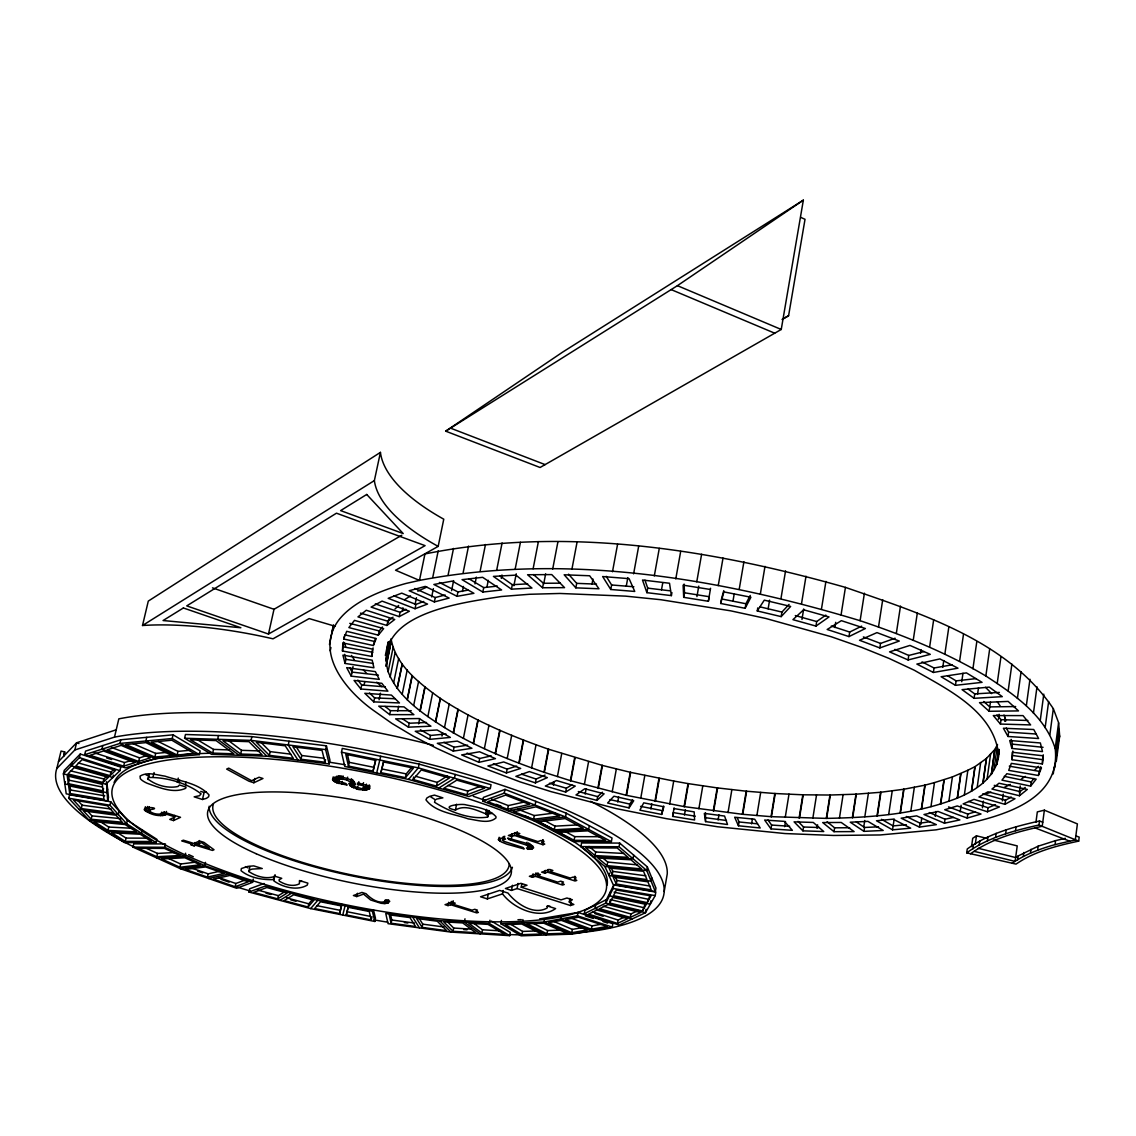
<?xml version="1.0" encoding="UTF-8"?>
<svg xmlns="http://www.w3.org/2000/svg" width="1136" height="1136" viewBox="0 0 1136 1136"><rect width="100%" height="100%" fill="white"/><g stroke="black" fill="none" stroke-linecap="round" stroke-linejoin="round"><path stroke-width="1.5" d="M998.601 754.375C993.617 711.292 947.893 689.552 914.423 670.297L889.218 658.497L861.755 647.406L831.112 636.7L765.82 618.467L730.661 610.827L660.769 599.709L625.538 596.13L559.92 593.461L529.433 594.284L501.203 596.528C462.75 602.733 372.423 612.815 388.1 671.646C397.998 697.121 422.237 713.522 444.503 727.551C475.657 746.764 509.879 760.41 544.357 772.381L570.797 780.773L626.121 795.271L684.483 806.659L742.362 814.285L771.046 816.67L826.284 818.389C867.549 817.565 909.68 814.995 948.901 801.178C971.805 793.681 998.785 778.117 999.084 750.839M1012.062 759.743L1012.332 752.273L1042.891 755.781L1042.365 763.946L1012.062 759.743L1012.815 751.01M342.476 651.013L342.873 642.948L372.452 649.11L371.884 656.438L342.476 651.013L343.612 642.025M1042.365 763.946L1043.246 754.787M371.884 656.438L373.091 647.889M502.41 840.2L505.534 839.092L502.992 837.701L498.25 839.419L501.274 841.918L506.826 844.162L524.165 848.975L523.085 847.541L503.972 841.336L502.41 840.2L503.021 836.877M1042.763 822.237L1039.511 820.987C1014.32 826.667 988.462 833.554 967.261 848.961L966.708 852.838L1016.038 864.113C1034.64 851.333 1056.92 845.78 1078.689 841.109L1079.2 837.104L1075.849 835.911M1012.091 863.289C1025.055 854.329 1039.98 848.89 1055.046 844.602L1055.571 840.626L1065.398 838.34M273.975 879.605L273.819 880.84C282.679 887.33 297.234 891.078 307.231 885.129L307.87 883.141L299.464 880.542L299.379 883.808C293.173 887.102 284.866 884.717 279.243 881.082L279.044 879.832L281.728 878.327L275.082 876.282C266.463 879.591 256.125 876.495 248.841 871.525L250.119 869.693L252.377 869.083L262.26 868.529L253.726 865.888L247.875 866.399L241.372 868.529L241.017 870.673C249.963 878.029 262.728 880.002 273.975 879.605L275.054 874.677M1035.947 822.223L1037.324 811.899L1044.367 810.167L1077.397 823.912L1075.323 839.916L1055.046 844.602M1049.863 734.708L1053.342 708.679C1006.965 639.909 920.018 613.341 845.44 587.383C710.156 548.986 564.507 525.741 424.949 553.956L419.468 580.411L405.95 583.464A368.107 119.337 9.9 0 0 338.443 620.497C314.274 653.342 346.736 691.313 373.332 710.312L391.892 723.376L413.177 736.114L436.906 748.425L462.821 760.225L520.174 781.909L551.102 791.65L616.11 808.576L666.449 818.673L717.668 826.781L785.019 833.554L833.483 835.457L880.159 834.96L936.163 829.834C979.544 821.158 1062.245 809.457 1055.174 748.468C1044.637 715.055 1013.766 694.252 985.849 675.991C946.331 652.561 903.574 635.28 860.108 620.696C718.648 577.954 566.211 552.38 419.468 580.411L395.569 570.229L438.169 546.388L443.764 519.195A219.319 84.618 10.8 0 1 380.432 452.369L148.291 601.1L142.511 625.496A179.346 54.13 12.4 0 1 273.009 638.815L309.162 618.58L335.205 626.305M966.708 852.838C987.937 837.502 1013.781 830.657 1038.971 825.02L1039.511 820.987M1037.665 850.111L1038.19 846.178L1055.571 840.626M1044.367 810.167L1042.223 826.27C1017.203 831.808 991.586 838.553 970.527 853.789M1055.188 748.624L1058.596 722.695L1053.342 708.679M1053.242 773.928L1054.222 767.056M1055.756 755.113L1059.164 729.482L1058.61 722.865M1054.79 767.78L1055.472 762.696M1055.912 759.317L1056.594 754.247M1057.034 750.868L1057.488 747.474M1056.253 761.688L1059.675 736.029L1059.164 729.482M1017.671 859.838L1018.197 855.948L1038.19 846.178M1030.65 786.126L1036.188 779.14L1006.837 773.715L1001.952 780.148L1030.65 786.126L1031.218 781.966L1033.987 778.458M1040.264 720.409L1043.799 694.139M1023.323 856.374L1023.848 852.469M1038.361 775.49L1041.456 767.893L1011.338 763.378L1008.711 770.364L1038.361 775.49L1040.775 766.715M1045.134 727.679L1048.642 701.537M1030.466 853.264L1030.991 849.33M1005.601 833.938L1006.141 829.962M1026.348 705.726L1029.969 679.229M1019.333 792.786L1020.256 785.984M1019.446 795.754L1027.299 789.449L998.984 783.215L991.969 789.037L1019.446 795.754L1020 791.636L1025.24 787.418M1015.541 830.672L1016.081 826.681M1033.419 713.195L1036.998 686.811M987.425 840.981L987.965 837.047M1008.172 690.858L1011.892 664.134M1004.778 721.303L1005.232 718.009L1003.983 715.013M1008.015 736.483L1003.386 728.247L1033.746 729.511L1038.602 738.528L1008.015 736.483L1008.612 732.166L1006.297 728.034M995.576 837.275L996.13 833.327M1002.335 800.88L1003.273 794.149M1017.402 698.427L1021.079 671.802M1011.878 748.425L1009.719 740.516L1040.349 742.958L1042.493 751.592L1011.878 748.425L1012.46 744.151L1011.168 739.394M1004.962 804.331L1014.973 798.736L987.965 791.792L978.948 796.975L1004.962 804.331L1005.53 800.255L1011.239 797.032M971.55 846.576L972.714 838.283L976.463 835.812L986.659 838.325M972.913 848.819L973.467 844.914M982.867 783.286L986.346 758.536L994.809 749.49L997.479 744.492L993.986 769.569M983.023 783.173L986.488 758.422M997.195 683.545L1000.958 656.722M975.299 844.133L976.463 835.812M982.441 807.81L983.378 801.136M987.127 778.827L990.606 753.963M979.232 844.758L979.786 840.839M998.402 719.273L999.098 714.303M991.33 774.454L994.809 749.49L991.43 774.326M987.468 811.786L999.453 806.943L973.978 799.389L963.129 803.89L987.468 811.786L988.036 807.739L995.519 804.7M1000.433 724.058L993.304 715.566L1023.011 715.609L1030.622 724.924L1000.433 724.058L1001.043 719.699L996.968 714.842M996.627 764.784L998.729 749.675M996.67 764.642L998.771 749.533M997.607 759.53L999.013 749.419M960.161 811.871L961.113 805.254M977.542 694.408L978.494 687.678M964.393 794.689L967.858 770.251L975.086 766.587L986.346 758.536M985.849 675.991L989.669 649.054M967.205 818.076L981.007 814.015L957.265 805.949L944.726 809.741L967.205 818.076L967.773 814.072L975.441 811.8M971.436 791.224L974.901 766.686M971.621 791.125L975.086 766.587M977.201 787.22L980.666 762.568M989.115 711.278L979.516 702.644L1008.157 701.423L1018.509 710.909L989.115 711.278L990.478 701.977M944.456 823.188L959.877 819.922L938.052 811.459L923.98 814.512L944.456 823.188L945.024 819.226L953.601 817.395M948.901 801.178L952.394 776.939L967.858 770.251M972.927 668.777L976.79 641.755M957.222 798.21L960.701 773.886M957.449 798.125L960.914 773.786M974.092 698.313L962.064 689.651L989.243 687.11L1002.293 696.652L974.092 698.313L974.731 693.897L968.057 689.069M529.447 847.371L526.479 845.085L508.971 839.575L507.678 838.084L525.187 842.955L530.739 845.212L533.679 847.697L532.259 848.862L527.757 849.33L526.437 848.01L529.447 847.371L530.058 844.048M930.966 806.645L934.474 782.605L952.394 776.939M935.283 816.372L935.993 811.445M955.461 685.32L941.119 676.729L966.424 672.881L982.058 682.353L955.461 685.32L956.114 680.876L947.509 675.707M959.579 661.322L963.498 634.215M940.438 804.203L943.931 780.063M940.693 804.118L944.186 779.978M961.752 681.728L962.973 673.25M921.324 809.159L924.832 785.203L934.474 782.605M921.608 809.088L925.13 785.132M919.45 827.107L901.146 818.19L916.596 815.861L936.348 824.637L919.45 827.107L920.032 823.174L906.315 816.472M942.781 667.372L943.775 660.541M944.825 654.322L948.816 627.129M920.813 824.537L921.779 818.005M900.095 813.064L903.645 789.279L924.832 785.203M900.422 813.007L903.958 789.222M929.617 647.08L933.664 619.816M910.831 811.09L914.352 787.22M933.394 672.469L916.866 664.077L939.898 658.908L957.975 668.181L933.394 672.469L934.048 667.996L922.034 661.876M908.09 659.945L930.285 654.35L909.964 645.418L889.559 651.865L908.09 659.945L908.757 655.458L924.122 651.553M913.216 640.377L917.32 613.042M888.693 814.469L892.257 790.755L903.645 789.279M892.541 829.834L876.495 820.76L893.123 819.17L910.689 828.158L892.541 829.834L894.202 819.028M920.558 653.2L921.069 649.778M863.956 831.353L850.253 822.208L867.918 821.371L883.197 830.473L863.956 831.353L864.553 827.462L856.331 821.967M896.318 633.462L900.493 606.07M877.02 815.904L880.599 792.275L892.257 790.755M877.375 815.861L880.954 792.232M852.341 817.679L855.962 794.192L880.599 792.275M852.71 817.65L856.317 794.163M879.832 647.932L899.286 641.059L876.978 632.61L859.54 640.278L879.832 647.932L880.528 643.416L895.125 638.233M864.823 816.784L868.415 793.226M863.772 826.894L864.752 820.448M833.994 831.68L822.705 822.563L841.222 822.464L854.116 831.595L833.994 831.68L834.591 827.817L827.079 821.726M839.461 818.019L843.111 794.604L855.962 794.192M878.483 627.171L882.715 599.723M848.99 636.586L865.376 628.52L841.378 620.668L827.178 629.486L848.99 636.586L849.7 632.056L861.628 626.163M826.284 818.389L829.947 795.03L843.111 794.604M826.667 818.389L830.331 795.015M860.108 620.696L864.425 593.191M834.861 627.541L835.698 622.329M802.925 830.856L794.092 821.853L813.277 822.45L823.756 831.538L802.925 830.856L803.535 827.008L798.026 821.371M841.066 614.917L845.44 587.383M812.851 818.218L816.543 794.916L829.947 795.03M817.068 828.3L817.608 824.807M799.105 818.048L802.825 794.802L816.543 794.916M799.503 818.062L803.223 794.802M770.975 828.882L764.656 820.05L784.365 821.371L792.36 830.317L770.975 828.882L771.6 825.048L767.993 819.993M785.246 817.366L788.995 794.163L802.825 794.802M815.96 626.092L829.01 616.919L803.635 609.791L792.928 619.66L815.96 626.092L816.685 621.548L825.829 615.101M784.664 826.667L785.501 821.47M821.484 608.967L825.929 581.391M801.505 603.784L806.006 576.208M801.973 619.418L803.677 608.981M771.046 816.67L774.823 793.51L788.995 794.163M771.458 816.699L775.235 793.539M673.946 808.576L694.195 811.885L694.593 819.979L672.64 816.386L674.088 807.895M710.327 589.47L683.105 585.154L683.702 597.351L708.367 601.271L710.568 588.263M742.362 814.285L746.196 791.196L774.823 793.51M742.774 814.327L746.622 791.238M780.986 598.473L785.558 570.868M757.769 607.902L757.258 610.941L781.17 616.621L781.923 612.077L789.051 604.395M751.578 823.898L752.444 818.715M756.888 815.492L760.694 792.374M728.02 812.623L731.882 789.563L746.196 791.196M768.135 608.853L769.583 600.149M738.443 825.787L734.651 817.224L754.702 819.226L760.183 827.974L738.443 825.787L739.082 821.967L737.179 817.679M713.294 810.919L717.185 787.887L731.882 789.563M713.706 810.962L717.611 787.944M718.094 820.007L718.96 814.839M760.353 593.986L764.997 566.381M732.961 601.2L734.154 594.227M698.881 808.775L702.815 785.771L717.185 787.887M781.241 329.468L803.351 200.163L562.675 352.089L445.695 431.169L540.069 467.492L781.241 329.468L677.425 285.661L445.695 431.169M739.195 589.371L743.91 561.766M782.079 319.5L788.583 315.751L805.026 219.291L800.752 217.388M705.584 821.612L704.334 813.39L724.569 816.06L727.509 824.509L705.584 821.612L705.484 812.851M745.912 603.756L721.459 598.913L720.678 603.472L745.145 608.3L745.912 603.756L750.243 595.42M684.057 806.588L688.033 783.599L702.815 785.771M684.483 806.659L688.459 783.67M684.44 815.023L685.32 809.869M650.885 900.777L650.275 904.242L609.45 895.835L610.075 892.356M669.7 804.018L673.719 781.028L630.65 772.381L602.463 765.451L548.731 749.277C510.93 736.128 473.698 720.451 440.2 698.328C419.482 683.361 395.669 665.511 391.054 638.73M655.344 891.618L655.955 888.096L647.35 866.91L619.702 843.082L581.561 842.955L580.894 846.59L604.877 866.498L613.099 884.461L655.344 891.618L646.725 870.503L619.049 846.746L580.894 846.59M584.273 913.77L619.163 925.045L645.461 912.719L655.216 895.594L655.827 892.087L613.767 884.958L606.454 899.613L605.829 903.063L584.273 913.77L584.884 910.376L606.454 899.613M708.367 601.271L709.162 596.712L684.511 592.793L684.085 584.06M672.64 816.386L673.307 812.595L695.246 816.188M664.205 891.504L667.244 873.967A309.475 84.163 11.5 0 0 590.578 801.334M718.236 585.636L723.021 558.046M630.31 917.391L640.633 912.535L607.93 904.568L599.538 908.715L630.31 917.391L630.906 913.983L638.276 910.49M650.885 809.017L651.794 803.862M654.932 801.363L658.965 778.387M655.344 801.448L659.391 778.472M696.766 581.817L701.608 554.24M647.35 866.91L646.725 870.503L604.877 866.498M696.936 596.57L698.768 586.133M643.104 907.55L610.373 899.57L609.748 903.021L642.493 911.001L645.347 903.574M661.692 814.427L663.836 806.773L643.729 802.84L639.895 810.181L661.692 814.427L663.651 806.02M646.057 909.283L645.461 912.719L605.829 903.063L613.142 888.466L613.767 884.958M647.222 902.637L651.027 895.892L616.337 889.999L613.468 895.665L647.222 902.637L650.119 895.097M651.695 877.617L651.084 881.181L609.024 875.558L609.45 873.201M675.778 578.906L680.691 551.358M617.487 923.426L627.597 918.669L596.897 910.021L588.647 914.097L617.487 923.426L618.083 920.046L623.863 917.32M640.732 798.352L644.822 775.377M633.661 855.124L633.022 858.745L592.992 856.629M683.702 597.351L684.511 592.793M661.493 589.84L662.742 582.882M626.121 795.271L630.239 772.281M612.176 874.947L609.01 867.975L643.53 871.284L646.952 879.591L612.176 874.947L612.815 871.397L610.912 867.194M626.532 795.356L630.65 772.381M619.049 846.746L619.702 843.082M629.074 807.895L633.732 800.724L613.923 796.222L607.604 803.01L629.074 807.895L629.756 804.089L632.553 799.772M616.28 883.993L613.17 877.148L647.861 881.777L651.212 889.914L616.28 883.993L616.919 880.471L615.059 876.353M501.43 920.387L500.791 923.682L521.069 935.837L572.09 934.133L612.247 927.061L612.844 923.696L578.039 912.449L539.614 918.896M671.39 595.619L669.516 583.251L642.493 580.013L646.895 592.665L671.39 595.619L671.93 592.594M594.994 855.593L585.693 847.854L617.175 847.981L628.08 857.325L594.994 855.593L595.647 851.986L589.016 846.434M646.895 592.665L647.719 588.136L644.978 580.198M612.205 791.849L616.365 768.859M654.308 575.909L659.278 548.39M591.345 929.248L607.107 926.465L578.38 917.206L565.401 919.606L591.345 929.248L591.955 925.911L601.413 924.221M595.576 905.037L594.966 908.459L632.184 918.939M617.714 802.002L618.637 796.847M607.05 865.632L597.919 858.035L630.949 859.782L641.627 868.941L607.05 865.632L607.703 862.054L601.185 856.615M611.381 841.677L612.034 838.013L566.211 813.177L504.98 789.392L483.396 797.415L482.672 801.136L534.005 820.803L573.14 841.549L611.381 841.677L565.515 816.898L504.256 793.141L482.672 801.136M574.532 879.349L576.009 877.929L573.24 877.035L570.201 878.043L549.838 871.468L552.863 870.46L549.753 869.452L541.659 872.164L544.769 873.172L547.708 872.178L575.029 880.996L576.776 880.428L574.532 879.349L574.873 876.239M521.864 883.751L521.211 887.188L527.019 885.256L520.899 883.311L505.421 888.48L511.498 890.411L517.107 888.551L570.457 905.534L571.067 902.126M574.986 879.676L575.498 876.864M633.618 573.85L638.645 546.388M589.328 825.702L588.647 829.394L553.715 831.254M571.72 932.713L587.198 929.986L561.298 920.359L548.518 922.716L571.72 932.713L572.317 929.404L582.64 927.572M597.863 788.341L602.066 765.337M598.26 788.455L602.463 765.451M596.968 800.411L604.125 793.823L584.77 788.753L575.995 794.944L596.968 800.411L597.664 796.62L602.435 792.204M500.791 923.682L544.002 922.034L577.429 915.829L578.039 912.449M574.078 840.299L559.125 832.361L587.951 830.842L605.658 840.384L574.078 840.299L574.745 836.65L564.294 831.083M584.358 784.564L588.604 761.532M561.212 915.602L560.602 918.953L591.998 930.625M585.154 794.05L586.105 788.895M626.248 586.275L627.839 577.613M570.457 905.534L573.836 904.483L569.463 902.396L569.747 898.42M544.769 873.172L545.294 870.361M554.34 829.82L539.16 821.768L565.188 818.559L583.208 828.272L554.34 829.82L555.021 826.156L544.414 820.504M547.708 872.178L548.234 869.381M565.657 792.062L575.242 786.098L556.526 780.517L545.337 786.027L565.657 792.062L566.367 788.256L571.848 784.834M544.627 918.697L544.002 922.034L572.09 934.133M570.414 780.659L574.688 757.613M570.797 780.773L575.086 757.726M566.211 813.177L565.515 816.898L534.005 820.803M612.489 571.749L617.572 544.314M546.97 933.849L527.047 923.824L543.775 923.199L566.978 933.181L546.97 933.849L547.58 930.554L532.259 922.83M610.77 589.499L602.662 576.548L629.103 578.664L634.754 591.444L610.77 589.499L611.608 584.969L606.212 576.307M532.259 848.862L532.812 845.993M522.901 919.549L522.276 922.858L546.416 934.985M537.981 872.831L537.456 875.615L540.438 874.621L537.328 873.627L529.376 876.31L532.457 877.29L533.111 873.811M521.949 934.687L505.222 924.647L521.751 924.022L541.687 934.033L521.949 934.687L522.574 931.421L510.405 924.093M532.457 877.29L535.354 876.325L536.007 872.831M517.292 831.779L516.738 834.676L519.805 833.568L516.568 832.503L508.374 835.5L511.598 836.55L514.58 835.471L542.965 844.73L544.74 844.119L542.213 842.642L542.752 839.76M542.397 842.969L542.937 840.072M553.473 785.217L554.112 781.767M542.88 843.31L543.434 840.427M542.965 844.73L543.519 841.847M591.97 584.202L592.949 579.033M557.421 776.527L561.738 753.452M531.62 767.808L536.036 744.662M571.891 569.349L577.074 542.057M511.498 890.411L512.478 885.285M535.383 782.889L547.353 777.62L529.419 771.571L515.886 776.342L535.383 782.889L536.093 779.069L545.081 775.093M517.107 888.551L518.087 883.396M526.479 845.085L527.019 842.216M509.666 935.638L489.318 923.511L439.604 920.643L385.757 913.5L388.043 923.667L450.978 932.102L509.666 935.638L510.277 932.386L491.391 921.097M575.838 587.852L564.18 574.788L589.655 575.767L598.97 588.775L575.838 587.852L576.69 583.35L568.54 574.177M535.794 801.363L535.084 805.097L508.488 811.019M527.999 845.78L528.538 842.912M527.757 849.33L528.297 846.476M533.579 819.255L559.579 816.017L535.908 806.844L513.926 811.715L533.579 819.255L534.275 815.563L555.078 812.95M528.808 847.74L529.561 843.523M528.851 849.373L529.66 845.085M543.988 772.253L548.347 749.149M544.357 772.381L548.731 749.277M530.725 849.231L531.534 844.943M503.106 839.376L503.745 836.423M504.185 839.135L504.739 836.252M518.825 763.207L523.284 740.019M519.18 763.349L523.625 740.161M489.318 923.511L489.943 920.217M511.598 836.55L512.151 833.654M511.129 840.072L511.683 837.204M502.524 893.876L487.33 898.917L480.556 896.773L499.627 890.411L507.962 893.052C516.497 903.858 533.764 915.602 547.169 908.005L547.254 905.946L555.589 908.587C539.614 920.174 513.529 908.559 502.524 893.876L503.177 890.468M514.58 835.471L515.119 832.574M507.21 758.479L511.697 735.248M506.386 772.949L520.686 768.433L503.688 761.958L487.898 765.948L506.386 772.949L507.125 769.129L516.653 766.09M542.582 587.752L527.601 574.745L551.741 574.589L564.549 587.639L542.582 587.752L543.448 583.265L533.466 574.575M543.675 584.089L545.649 573.808M504.256 793.141L504.98 789.392M498.576 840.143L499.13 837.275M487.33 898.917L488.295 893.847M481.863 933.025L468.813 923.284L488.011 924.392L504.824 934.417L481.863 933.025L482.473 929.788L473.357 922.943M499.584 840.981L500.138 838.112M552.692 569.065L557.918 541.829M507.622 809.301L529.575 804.402L505.577 795.101L487.742 801.675L507.622 809.301L508.332 805.594L525.23 801.803M453.037 931.293L443.665 921.836L462.707 922.929L475.785 932.67L453.037 931.293L453.662 928.055L447.811 922.134M495.168 753.594L499.698 730.306M495.495 753.736L500.025 730.448M464.993 918.797L464.368 922.063L480.187 933.863M490.312 788.512L491.05 784.735L419.099 764.088L342.277 748.411L341.482 752.202L344.804 766.502L408.562 779.438L468.87 796.563L490.312 788.512L418.332 767.879L341.482 752.202M533.111 568.767L538.393 541.602M485.668 813.788C476.595 810.266 464.681 804.245 455.437 810.082C437.928 806.29 462.068 803.18 466.186 804.927C476.396 807.071 488.594 808.548 495.949 816.599L495.992 817.934C488.636 824.324 476.978 819.965 468.344 818.914C454.244 813.887 435.386 812.425 425.957 799.843L426.895 797.983L429.791 796.308L434.449 795.101L442.884 797.87L436.778 799.034L435.102 799.985L434.548 802.272C449.515 811.7 469.622 819.851 487.543 817.111L487.841 815.648L485.668 813.788L486.52 809.386M487.074 814.753L487.926 810.351M487.543 817.111L488.707 811.246M487.997 816.429L489.147 810.564M467.01 794.817L484.689 788.143L456.8 780.162L443.849 788.228L467.01 794.817L467.748 791.096L480.599 786.211M453.193 900.749L452.54 904.086L455.224 903.177L452.242 902.24L445.042 904.668L448.024 905.591L448.677 902.268M515.119 569.363L520.43 542.298M511.456 589.158L493.422 576.392L515.943 575.114L531.96 588.05L511.456 589.158L512.322 584.699L499.854 575.838M448.024 905.591L450.637 904.725L451.29 901.388M478.938 762.327L495.466 758.621L479.577 751.776L461.628 754.915L478.938 762.327L479.69 758.493L491.263 755.88M513.898 585.722L516.241 573.794M484.39 748.61L488.963 725.265M422.123 927.388L416.529 918.456L437.275 921.211L446.704 930.682L422.123 927.388L422.762 924.164L419.042 918.186M455.209 774.454L454.457 778.231L438.808 788.029M496.73 569.945L502.084 542.965M463.417 738.272L468.075 714.814M455.437 810.082L456.587 804.217M501.303 578.394L501.984 575.001M473.229 743.455L477.844 720.054M473.527 743.611L478.142 720.21M474.99 583.876L476.339 577.131M413.646 777.01L413.135 779.509L436.465 786.14L437.218 782.406L447.243 776.058M480.088 571.394L485.47 544.513M453.236 732.905L457.936 709.375M453.505 733.061L458.206 709.531M482.814 592.041L462.054 579.658L482.644 577.315L501.615 589.967L482.814 592.041L483.709 587.61L468.884 578.749M453.292 751.109L471.937 748.269L457.325 741.084L437.317 743.327L453.292 751.109L454.059 747.232L467.62 745.159M486.932 587.071L488.281 580.311M457.041 596.329L473.911 593.319L452.298 581.107L433.867 584.472L457.041 596.329L457.922 591.927L468.046 590.124M391.125 923.241L389.265 914.835L409.94 917.576L415.591 926.507L391.125 923.241L391.778 920.018L390.301 913.273M463.119 572.842L468.543 546.061M429.706 739.351L415.236 731.272L437.147 729.979L450.353 737.42L429.706 739.351L430.487 735.461L420.377 729.795M435.429 722.013L440.2 698.328M435.656 722.169L440.441 698.498M462.409 591.487L463.431 586.446M441.989 736.071L442.642 732.848M444.503 727.551L449.245 703.951M264.092 883.481L249.679 888.792L248.969 892.03L310.653 908.601L374.823 921.466L375.476 918.257L373.446 909.723M383.613 761.262L380.901 772.65L405.453 777.635L406.219 773.886L411.232 767.893M419.993 710.88L424.85 687.039M420.192 711.037L425.063 687.195M448.081 575.114L453.52 548.432M418.616 723.817L419.61 718.96M384.252 903.56L387.93 903.077L389.776 901.274L385.615 899.982L385.431 901.544C378.288 903.901 370.861 898.675 366.062 893.72L361.93 892.427L353.41 895.523L356.761 896.56L363.563 894.117L370.634 899.996L381.043 903.29L384.252 903.56L384.919 900.28M385.644 903.518L386.311 900.237M386.865 903.361L387.532 900.067M387.93 903.077L388.597 899.783M451.588 590.649L453.633 580.61M427.86 716.546L432.674 692.79M419.099 764.088L418.332 767.879L408.562 779.438M407.157 699.606L412.098 675.579M407.327 699.762L412.254 675.75M432.759 577.386L438.212 550.818M431.68 596.94L433.384 588.633M408.42 727.168L395.626 718.847L419.298 718.534L430.927 726.188L408.42 727.168L409.216 723.249L402.13 718.605M434.364 601.924L449.132 598.061L425.262 586.417L409.187 590.734L434.364 601.924L435.258 597.564L445.099 594.966M413.703 705.342L418.602 681.415M348.113 907.11L346.281 914.906L371.273 919.919L371.941 916.709M393.652 682.779L398.693 658.482M380.716 756.264L376.698 772.977M389.691 714.629L378.742 706.152L403.99 706.876L413.902 714.672L389.691 714.629L390.5 710.682L385.033 706.436M397.117 688.288L402.116 664.077M397.231 688.444L402.243 664.248M415.094 604.338L416.458 597.749M415.038 608.726L427.548 604.068L401.746 593.134L388.2 598.317L415.038 608.726L415.932 604.409L423.756 601.469M356.761 896.56L357.442 893.279M397.685 711.136L398.693 706.237M402.243 694.053L407.213 669.942M373.758 701.878L364.812 693.301L391.423 695.09L399.474 702.957L373.758 701.878L374.596 697.902L369.484 692.988M353.239 780.503L352.316 784.919L354.134 786.439L361.816 788.668L365.962 787.759L362.924 785.572L358.223 784.678L357.386 783.13L359.729 783.357L367.624 785.757L369.768 788.37L365.991 790.003L359.075 789.605L357.244 789.193L357.854 786.254M358.223 784.678L358.834 781.724M385.36 655.458L388.143 642.067M386.694 650.275L388.427 641.968M387.972 645.191L388.725 641.698M385.743 660.769L389.875 641.002M379.083 699.762L380.461 693.201M386.07 666.023L391.21 641.414L386.098 666.179M362.924 785.572L363.534 782.633M362.725 790.074L363.335 787.134M399.205 616.621L409.372 611.239L382.065 601.114L371.103 607.093L399.205 616.621L400.099 612.332L405.907 609.251M388.1 671.646L393.198 647.137M364.457 790.116L365.068 787.177M365.252 788.313L365.863 785.374M365.792 787.063L366.417 784.124M402.286 611.083L402.968 607.817M339.65 913.571L341.538 905.946L320.522 901.757L314.629 908.559L339.65 913.571L341.822 904.242M365.962 787.759L366.573 784.806M365.991 790.003L366.914 785.601M390.102 677.212L395.101 652.646M367.34 789.761L368.263 785.359M368.504 789.378L369.427 784.976M369.328 788.909L369.938 785.97M373.062 771.06L375.689 760.382L345.77 754.276L348.468 766.076L373.062 771.06L375.718 759.657M352.316 784.919L355.71 784.678L354.318 782.022C348.44 778.174 338.812 774.979 332.536 779.154L333.998 781.355L336.852 782.832L347.147 785.075L345.898 783.528L336.696 780.631L337.094 779.154L341.198 778.856L341.822 775.902M360.865 689.012L354.063 680.436L381.824 683.304L387.887 691.157L360.865 689.012L361.702 684.994L357.826 680.081M341.198 778.856L342.618 779.026L343.242 776.073M341.751 784.365L342.376 781.426M364.102 684.909L364.798 681.6M344.307 636.231L343.711 639.014L373.318 645.518L375.377 638.546M348.468 766.076L349.249 762.327L347.332 753.878M357.244 789.193L350.413 785.998L348.766 783.485L352.387 783.215L347.034 780.105L347.659 777.152M378.316 635.152L383.67 628.62L354.489 620.37L348.866 627.583L378.316 635.152L379.211 630.949L382.42 627.001M350.683 781.653L351.308 778.7M350.413 785.998L351.038 783.059M351.777 782.434L352.401 779.481M351.62 786.964L352.998 780.276M353.055 785.743L353.978 781.327M386.95 625.467L394.717 619.475L366.289 610.245L357.982 616.891L386.95 625.467L387.83 621.222L393.013 617.203M353.353 787.873L353.963 784.933M388.171 622.258L388.853 619.049L388.086 622.088M329.17 763.932L329.965 760.197L326.43 745.827L251.865 736.611L185.452 734.495L184.6 738.23L211.623 754.375L266.903 756.235L329.17 763.932L325.634 749.604L326.43 745.827M351.592 673.279L353.012 666.591M351.223 676.161L346.693 667.656L375.349 671.617L379.31 679.385L351.223 676.161L352.075 672.1L349.817 667.84M332.592 779.836L333.217 776.882M333.089 780.574L333.714 777.635M333.998 781.355L334.921 776.939M308.069 907.025L313.905 900.195L293.656 894.756L284.099 900.592L308.069 907.025L308.751 903.816L312.641 899.243M335.248 782.108L336.497 776.229M336.341 779.807L336.966 776.854M337.094 779.154L337.719 776.2M336.852 782.832L337.477 779.892M337.832 778.913L338.457 775.973M338.755 778.785L339.38 775.845M338.798 783.542L339.423 780.602M339.877 778.771L340.502 775.817M142.511 625.496L374.369 480.585L380.432 452.369M345.032 663.438L342.916 655.117L372.182 660.186L373.914 667.769L345.032 663.438L345.898 659.349L344.634 654.336M324.995 762.228L322.028 750.385L292.96 746.792L300.955 759.246L324.995 762.228L325.535 759.728M273.421 879.434L274.131 876.14M300.955 759.246L301.764 755.511L296.439 747.19M331.911 632.17L333.345 625.482M329.454 644.481L333.572 624.985M330.235 650.843L330.931 647.548M277.709 898.874L287.195 893.024L266.846 887.543L253.612 892.385L277.709 898.874L278.405 895.651L285.193 891.448M289.069 741.212L288.246 744.975L297.973 760.069M269.36 755.341L256.296 742.248L285.25 745.827L293.329 758.308L269.36 755.341L270.169 751.62L260.684 742.064M248.841 871.525L249.92 866.569M133.011 847.129L164.72 847.271L165.473 843.949L133.778 843.821L133.011 847.129L180.255 868.642L236.671 888.267L252.575 882.331L253.3 879.065M253.825 782.761L262.956 778.501L259.051 777.237L251.624 780.716L228.691 768.121L226.675 769.1L248.869 781.156L253.825 782.761L254.791 778.416M235.138 886.747L248.259 881.834L229.955 875.444L213.284 879.136L235.138 886.747L235.848 883.51L245.688 879.804M240.69 754.034L222.968 740.814L248.94 741.666L262.061 754.744L240.69 754.034L241.514 750.328L227.896 740.132M268.479 634.044L425.077 545.635L336.469 513.188L186.744 605.886L268.479 634.044L274.003 609.294L401.789 535.226M251.865 736.611L251.042 740.374L266.903 756.235M205.517 862.352L204.778 865.632L180.255 868.642M207.448 877.106L224.076 873.399L205.602 866.953L185.367 869.409L207.448 877.106L208.172 873.854L219.816 871.241M179.942 867.279L200.192 864.78L184.856 857.765L161.681 858.958L179.942 867.279L180.681 864.013L195.875 862.125M185.622 853.207L184.87 856.516L156.811 857.964M212.688 753.097L190.394 739.749L216.124 740.587L233.888 753.807L212.688 753.097L213.525 749.405L195.704 738.712M202.492 799.488L206.454 798.338L208.612 796.776L209.038 794.93C198.175 782.931 179.701 781.085 164.919 776.129C156.981 775.05 147.41 771.486 140.055 776.144L140.296 778.614A23.103 6.205 12.5 0 0 147.155 783.258C159.054 787.461 173.325 793.865 185.651 788.327L186.077 787.092L179.488 784.99L177.983 786.481C167.901 788.753 155.362 785.189 147.623 778.742L148.56 777.478C166.339 777.123 187.241 783.045 201.086 793.851L199.425 795.725L194.157 796.847L202.492 799.488L204.082 792.445L206.141 792.019M218.495 735.546L217.643 739.295L239.142 755.298M194.128 845.88L195.619 845.212L212.46 850.424L214.037 849.742L203.912 842.344L199.553 840.995L195.293 842.869L198.601 843.906L201.541 842.614L209.265 848.223L183.336 840.186L181.717 840.91L192.311 844.19L190.82 844.857L194.128 845.88L194.881 842.529M198.601 843.906L199.368 840.541M173.51 820.575L180.525 817.309L164.152 812.169C160.602 816.173 149.696 813.461 148.901 809.641C162.192 808.789 148.22 805.864 144.485 808.974L144.272 809.585C149.668 814.626 159.622 817.366 166.694 814.271L175.143 816.912L169.789 819.411L173.51 820.575L174.688 815.435M185.395 784.99L186.048 782.15M199.311 754.631L200.149 750.953L173.084 734.822L120.785 739.777L85.555 751.109L84.689 754.716L125.372 767.851L155.22 758.607L199.311 754.631L172.232 738.528L119.919 743.427L84.689 754.716M160.787 815.634L161.568 812.212M156.129 842.671L156.896 839.334L127.36 820.291L110.76 801.789L69.537 794.788L68.714 798.225L88.92 820.064L124.349 842.557L156.129 842.671L126.565 823.671L109.951 805.225L68.714 798.225M162.391 815.648L163.186 812.212M177.131 755.042L194.213 753.495L171.848 740.218L151.329 742.12L177.131 755.042L177.969 751.379L189.925 750.285M163.655 815.52L164.45 812.084M165.7 814.867L166.495 811.431M156.796 856.729L179.957 855.522L164.436 848.407L138.265 848.28L156.796 856.729L157.549 853.434L174.092 852.568M177.287 782.363L178.267 778.089M179.119 782.988L179.758 780.148M144.542 810.238L145.351 806.801M145.252 810.934L146.047 807.497M153.09 776.839L154.084 772.551M142.241 829.891L141.46 833.242L106.798 831.41M146.359 811.644L147.552 806.489M147.85 812.396L149.157 806.816M148.518 810.664L149.313 807.213M149.682 813.135L150.477 809.698M172.232 738.528L173.084 734.822M138.706 761.475L150.279 757.868L121.154 745.372L107.139 749.831L138.706 761.475L139.543 757.868L146.161 755.795M127.36 820.291L126.565 823.671L88.92 820.064M146.743 737.321L145.877 740.999L177.131 756.633M125.287 841.407L111.626 832.731L140.239 834.25L151.542 841.506L125.287 841.407L126.068 838.098L116.511 832.006M148.021 779.523L149.327 773.843M154.865 757.045L171.735 755.525L145.919 742.632L125.698 744.506L154.865 757.045L155.703 753.409L165.828 752.486M107.977 830.402L94.075 821.569L125.13 824.551L136.604 831.921L107.977 830.402L108.772 827.065L100.422 821.74M123.668 766.147L135.042 762.611L103.49 750.995L90.056 755.284L123.668 766.147L124.52 762.568L131.009 760.538M119.138 811.118L118.329 814.526L78.924 809.258M103.035 782.491L108.389 777.322L74.124 767.68L67.919 773.943L103.035 782.491L103.873 778.984L106.017 776.91M134.73 847.371A310.071 82.658 11.5 0 1 56.8 768.589L74.848 749.973L114.495 737.108L118.826 718.847A309.475 84.163 11.5 0 1 433.327 745.273M103.021 790.841L102.297 784.365L67.251 775.845L68.345 783.698L103.021 790.841L103.561 788.526M106.429 781.88L107.679 800.88L66.229 793.851L63.389 773.872L64.241 770.364L80.273 754.02L120.785 767.098L119.947 770.662L105.875 784.209L63.389 773.872L79.421 757.613L80.273 754.02M110.107 775.661L115.545 770.393L82.119 759.615L75.785 766.005L110.107 775.661L110.945 772.125L114.211 768.944M107.608 789.151L106.784 792.63L64.823 783.968L65.391 781.653M120.785 739.777L119.919 743.427L155.22 758.607M113.401 775.15L112.847 777.507L71.312 765.82L72.179 762.284M107.679 800.88L108.488 797.429L106.883 782.392M109.951 805.225L110.76 801.789M1058.156 742.404L1059.675 736.029M81.295 808.576L73.386 800L107.395 805.765L113.87 812.936L81.295 808.576L82.119 805.183L77.589 800.255M102.822 745.557L101.956 749.178L140.182 763.264M91.15 819.255L83.382 810.848L115.915 815.194L122.276 822.237L91.15 819.255L91.945 815.889L87.515 811.061M74.848 749.973L76.581 742.802L116.227 729.795M69.694 793.453L68.629 785.757L103.248 792.9L103.958 799.261L69.694 793.453L70.531 790.003L69.892 785.374M63.644 756.448L64.738 751.947L61.046 751.066L56.8 768.589M68.345 783.698L69.182 780.219L68.529 775.49M342.76 915.034L345.088 905.804M380.901 772.65L383.613 761.986L413.476 768.078L405.453 777.635M346.281 914.906L348.227 907.295L369.228 911.484L371.273 919.919M721.928 597.252L723.774 590.621M720.678 603.472L723.902 591.899L750.91 597.238L745.145 608.3M343.711 639.014L346.707 631.318L376.257 638.546L373.318 645.518M609.748 903.021L612.56 897.454L646.228 904.398L642.493 911.001M542.213 842.642L543.874 841.435L540.992 840.498L537.91 841.591L516.738 834.676M757.258 610.941L764.287 600.149L790.656 606.439L781.17 616.621M569.122 901.842L572.345 899.74L566.949 898.008L561.042 899.882L521.211 887.188M413.135 779.509L421.243 769.967L449.359 778.032L436.465 786.14M310.653 908.601L317.768 900.337L372.381 911.271L374.823 921.466M58.504 761.56L76.581 742.802L78.952 743.555M1035.01 769.81L1038.474 766.331M395.001 608.995L398.622 605.488M677.425 285.661L803.351 200.163M1021.179 779.182L1025.325 776.371M404.657 599.652L410.508 595.875M1018.197 855.948L1015.641 857.538L978.238 848.308M279.91 900.337L291.441 893.265M782.59 319.031L788.583 315.751M1004.196 787.418L1010.373 784.422M417.821 591.16L426.866 587.071M248.969 892.03L264.986 886.151L317.768 900.337M984.316 794.476L990.947 792.119M208.626 878.511L228.79 874.024M934.048 667.996L952.082 664.83M920.032 823.174L930.157 821.683M489.218 813.816L492.314 813.419M547.169 906.414L549.824 906.088M956.114 680.876L976.051 678.618M483.709 587.61L497.369 586.091M430.487 735.461L445.979 733.998M906.329 824.693L893.123 825.915L881.465 819.312M299.691 881.493L301.991 881.323M974.731 693.897L999.382 692.42M512.322 584.699L527.7 583.861M555.021 826.156L578.792 824.864M864.553 827.462L878.54 826.823M409.216 723.249L426.54 722.482M517.945 919.734L521.254 919.606M522.574 931.421L535.723 930.966M547.58 930.554L562.576 930.043M1015.655 706.549L989.74 706.904L983.733 701.494M543.448 583.265L560.332 583.18M834.591 827.817L849.685 827.746M390.5 710.682L411.246 710.71M574.745 836.65L601.058 836.707M126.068 838.098L148.816 838.155M1001.043 719.699L1027.867 720.465M803.535 827.008L819.155 827.519M184.6 738.23L251.042 740.374L325.634 749.604M213.525 749.405L229.415 749.93M241.514 750.328L259.604 750.924M576.69 583.35L596.514 584.131M374.596 697.902L395.158 698.754M595.647 851.986L623.508 853.434M108.772 827.065L132.33 828.286M453.662 928.055L471.17 929.106M482.473 929.788L500.152 930.838M463.63 929.589L467.066 929.802M1008.612 732.166L1035.791 733.984M771.6 825.048L789.676 826.27M361.702 684.994L385.345 686.868M611.608 584.969L633.86 586.772M607.703 862.054L637.083 864.851M91.945 815.889L121.339 818.687M739.082 821.967L757.471 823.813M1012.46 744.151L1043.061 747.303M352.075 672.1L378.402 675.125M647.719 588.136L670.453 590.862M270.169 751.62L290.717 754.148M301.764 755.511L324.072 758.266M706.223 817.806L726.458 820.476M612.815 871.397L645.844 875.799M82.119 805.183L111.243 809.073M391.778 920.018L414.498 923.057M422.762 924.164L443.821 926.976M404.388 922.56L407.881 923.028M1012.645 755.511L1042.933 759.7M345.898 659.349L373.077 663.424M616.919 880.471L650.076 886.094M70.531 790.003L104.768 795.811M613.142 888.466L655.216 895.594M1009.293 766.161L1038.929 771.287M673.719 781.028L688.033 783.599M343.37 646.881L372.75 652.305M342.618 779.026L347.034 780.105M640.576 806.375L662.359 810.635M316.972 905.676L340.317 910.362M346.949 911.697L370.265 916.369M349.249 762.327L373.843 767.325M381.668 768.916L406.219 773.886M614.093 892.186L647.832 899.158M69.182 780.219L102.112 787.007M1004.224 776.342L1031.218 781.966M344.606 634.839L374.198 641.357M609.933 799.588L629.756 804.089M759.728 606.794L781.923 612.077M994.256 785.345L1020 791.636M70.432 770.833L103.873 778.984M974.29 851.361L1015.115 861.415L1017.231 845.894L993.446 840.015M349.76 623.366L379.211 630.949M578.309 791.551L597.664 796.62M257.517 890.028L278.405 895.651M286.499 897.823L308.751 903.816M265.952 893.18L270.837 894.486M290.844 899.882L295.971 901.26M795.328 615.57L816.685 621.548M603.386 906.216L630.906 913.983M78.27 762.923L110.945 772.125M982.782 793.808L1005.53 800.255M415.563 776.243L437.218 782.406M447.896 785.445L467.748 791.096M360.495 613.113L387.83 621.222M549.441 783.229L566.367 788.256M452.54 904.086L472.051 910.177L474.763 909.297L477.404 910.121L475.984 911.129L478.37 912.393L476.808 912.904L450.637 904.725M200.745 791.394L204.082 792.445M537.456 875.615L557.705 882.132L560.715 881.153L563.47 882.033L561.837 883.126L564.251 884.49L562.533 885.058L535.354 876.325M577.429 915.829L612.247 927.061M79.421 757.613L119.947 770.662M592.467 911.754L618.083 920.046M594.852 913.6L603.159 916.283M94.274 752.77L124.52 762.568M106.699 757.953L111.584 759.53M585.381 915.886L593.347 918.47M602.918 921.552L607.717 923.099M831.268 626.035L849.7 632.056M968.568 801.42L988.036 807.739M521.495 774.156L536.093 779.069M375.32 603.912L400.099 612.332M212.489 587.852L274.003 609.294M197.678 871.198L202.677 872.931M220.895 879.292L229.131 882.161M252.575 882.331L204.778 865.632L164.72 847.271M192.41 868.358L208.172 873.854M218.68 877.517L235.848 883.51M1078.689 841.109L1038.971 825.02M111.314 747.431L139.543 757.868M948.517 806.915L967.773 814.072M570.883 918.058L591.955 925.911M863.36 636.927L880.528 643.416M493.265 763.861L507.125 769.129M1035.18 827.959L1069.785 841.194M491.774 799.233L508.332 805.594M517.902 809.272L534.275 815.563M450.538 428.144L545.11 464.61M393.837 595.818L415.932 604.409M671.149 289.595L774.709 333.189M929.291 812.538L945.024 819.226M467.109 753.083L479.69 758.493M133.04 743.64L155.703 753.409M552.238 920.728L572.317 929.404M894.87 649.38L908.757 655.458M414.81 588.462L435.258 597.564M145.209 847.797L157.549 853.434M168.526 858.447L180.681 864.013M188.69 854.613L193.276 856.729M443.906 742.277L454.059 747.232M158.259 741.481L177.969 751.379M439.405 582.441L457.922 591.927M245.475 866.598L247.946 867.876M430.7 796.876L434.52 799.261M376.726 682.182L381.824 686.627M439.604 920.643L450.978 932.102M985.551 687.294L991.657 693.627M363.236 669.658L366.545 673.307M997.38 701.892L1000.248 706.024M351.521 655.444L354.432 659.902M412.638 917.064L419.44 927.885M344.421 643.232L345.699 646.526M1005.232 718.009L1005.644 721.289M63.872 755.213A305.754 83.141 11.5 0 1 64.738 751.947M509.24 863.843A151.06 40.3 11.5 0 1 353.367 875.274A151.06 40.3 11.5 0 1 213.44 803.99M148.802 776.186A23.089 6.248 12.5 0 1 145.635 774.539M512.421 867.293A154.752 41.279 11.5 0 1 353.679 876.239A154.752 41.279 11.5 0 1 209.152 806.191M114.495 737.108A310.071 82.658 11.5 0 1 556.683 805.864A310.071 82.658 11.5 0 1 577.613 932.912M569.633 933.579A310.071 82.658 11.5 0 1 566.339 933.82M534.772 934.928A310.071 82.658 11.5 0 1 531.094 934.942M519.933 934.843A310.071 82.658 11.5 0 1 510.007 934.601M387.788 922.205A310.071 82.658 11.5 0 1 373.985 919.876M250.275 891.036A310.071 82.658 11.5 0 1 236.927 886.989M114.097 782.463A251.979 67.081 11.5 0 1 166.665 756.817M169.718 756.363A251.979 67.081 11.5 0 1 177.741 755.326M181.093 754.971A251.979 67.081 11.5 0 1 189.797 754.205M195.236 753.835A251.979 67.081 11.5 0 1 210.33 753.239M329.44 762.228A251.979 67.081 11.5 0 1 345.202 764.784M473.286 796.336A251.979 67.081 11.5 0 1 485.697 800.568M496.077 804.302A251.979 67.081 11.5 0 1 501.146 806.205M511.001 810.053A251.979 67.081 11.5 0 1 515.772 811.999M524.974 815.904A251.979 67.081 11.5 0 1 529.404 817.849M532.898 819.425A251.979 67.081 11.5 0 1 570.712 839.632M571.962 840.427A251.979 67.081 11.5 0 1 607.164 885.072M438.169 546.388A220.029 82.956 10.8 0 1 374.369 480.585M183.379 607.973L163.073 620.54L240.86 627.739L183.379 607.973M366.715 494.458L340.63 510.604L403.209 533.565L366.715 494.458M185.977 855.238A252.064 66.825 11.5 0 0 598.871 901.402A252.064 66.825 11.5 0 0 293.202 761.234A252.064 66.825 11.5 0 0 185.977 855.238M256.154 853.718A154.865 40.981 11.5 0 0 507.721 879.747A154.865 40.981 11.5 0 0 314.757 794.234A154.865 40.981 11.5 0 0 256.154 853.718"/></g></svg>
